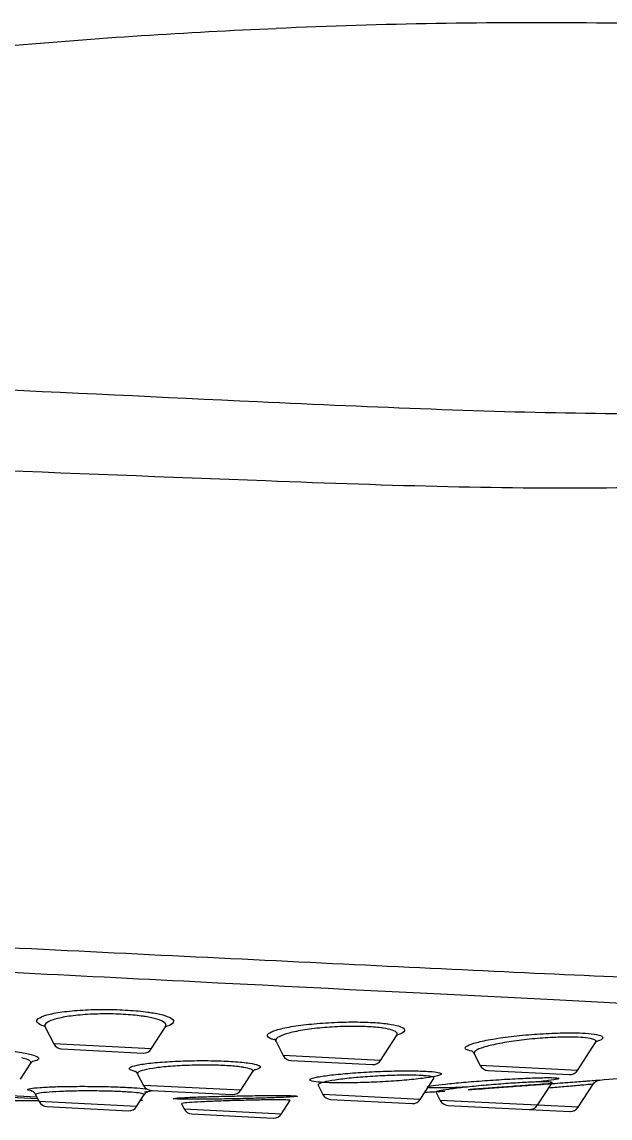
# Model space of a CAD drawing. Extents: x 168 to 762, y -1079 to -659.
# Drawn here: x 401.16 to 420.31, y -774.25 to -738.57 of the extents above; entities that cross this region are included whole.
import ezdxf

# ---------------------------------------------------------------- set-up
doc = ezdxf.new("R2010")
doc.units = 0
doc.header["$LTSCALE"] = 7
doc.header["$MEASUREMENT"] = 0
doc.layers.add('DWG', color=7, linetype='CONTINUOUS')
doc.layers.add('W', color=7, linetype='CONTINUOUS')

# ---------------------------------------------------------------- blocks, each defined once
blk = doc.blocks.new('A$C40544796')
at = {"layer": 'DWG', "color": 0, "linetype": 'Continuous'}
for p, q in [((648.665, 291.924), (648.946, 291.375)), ((652.115, 291.215), (652.58, 291.933)), ((659.583, 290.838), (660.104, 291.644)), ((652.115, 291.215), (648.946, 291.375)), ((649.198, 291.212), (651.848, 291.078)), ((656.179, 291.455), (656.413, 290.998)), ((665.995, 290.514), (666.581, 291.42)), ((659.583, 290.838), (656.413, 290.998)), ((656.665, 290.835), (659.316, 290.701)), ((662.63, 291.057), (662.826, 290.674)), ((647.857, 290.228), (648.193, 290.748)), ((655.028, 289.866), (655.42, 290.473)), ((665.995, 290.514), (662.826, 290.674)), ((663.077, 290.511), (665.728, 290.378)), ((651.673, 290.389), (651.859, 290.026)), ((660.873, 289.571), (661.313, 290.251)), ((664.689, 289.379), (665.161, 290.108)), ((644.071, 289.821), (648.415, 289.602)), ((644.1, 289.867), (648.389, 289.651)), ((655.028, 289.866), (651.859, 290.026)), ((652.111, 289.863), (654.761, 289.73)), ((657.552, 290.028), (657.704, 289.731)), ((661.387, 289.797), (661.389, 289.795)), ((661.389, 289.795), (661.52, 289.539)), ((666.014, 289.312), (666.499, 290.062)), ((648.353, 289.722), (648.469, 289.497)), ((651.638, 289.337), (648.469, 289.497)), ((651.638, 289.337), (651.878, 289.707)), ((651.835, 289.547), (651.835, 289.546)), ((653.098, 289.429), (653.185, 289.258)), ((656.354, 289.098), (656.63, 289.525)), ((656.63, 289.525), (656.63, 289.525)), ((660.873, 289.571), (657.704, 289.731)), ((657.956, 289.568), (660.606, 289.435)), ((664.689, 289.379), (661.52, 289.539)), ((648.721, 289.334), (651.371, 289.2)), ((653.185, 289.258), (656.354, 289.098)), ((653.437, 289.096), (656.087, 288.962)), ((661.771, 289.376), (664.422, 289.242)), ((664.422, 289.242), (665.747, 289.175)), ((666.014, 289.312), (664.704, 289.378))]:
    blk.add_line(p, q, dxfattribs=at)
for centre, radius, start, end in [((649.213, 291.512), 0.3, 207.1104, 267.1104), ((651.864, 291.378), 0.3, 267.1104, 327.1104), ((656.68, 291.135), 0.3, 207.1104, 267.1104), ((659.331, 291.001), 0.3, 267.1104, 327.1104), ((663.093, 290.811), 0.3, 207.1104, 267.1104), ((665.743, 290.677), 0.3, 267.1104, 327.1104), ((651.433, 468.333), 178.787, 274.90487, 275.27304), ((652.126, 290.163), 0.3, 207.1104, 267.1104), ((654.776, 290.029), 0.3, 267.1104, 327.1104), ((651.433, 468.333), 178.787, 273.07463, 273.28204), ((647.32, 386.834), 97.305, 267.93721, 270.66507), ((648.736, 289.633), 0.3, 207.1104, 267.1104), ((657.971, 289.868), 0.3, 207.1104, 267.1104), ((660.621, 289.734), 0.3, 267.1104, 327.1104), ((661.787, 289.675), 0.3, 207.1104, 267.1104), ((651.386, 289.499), 0.3, 267.1104, 327.1104), ((653.452, 289.395), 0.3, 207.1104, 267.1104), ((656.103, 289.261), 0.3, 267.1104, 327.1104), ((664.437, 289.542), 0.3, 267.1104, 327.1104), ((665.762, 289.475), 0.3, 267.1104, 327.1104)]:
    blk.add_arc(centre, radius, start, end, dxfattribs=at)
at = {"layer": 'DWG', "color": 0, "linetype": 'Continuous', "extrusion": (0.000465875, -2.35154e-05, -1)}
blk.add_arc((-666.753, 289.902, 0.293), 0.3, 32.2316, 85.7666, dxfattribs=at)
at = {"layer": 'DWG', "color": 7, "linetype": 'Continuous'}
for points, knots in [([(656.186, 324.425), (653.254, 324.301), (647.293, 323.913), (638.326, 322.908), (629.307, 321.476), (620.364, 319.628), (611.629, 317.403), (605.923, 315.662), (603.145, 314.745)], [0, 0, 0, 0, 0.162638, 0.33144, 0.500243, 0.669046, 0.837848, 1, 1, 1, 1]), ([(691.398, 322.746), (690.087, 322.953), (685.327, 323.637), (677.053, 324.307), (666.615, 324.707), (659.659, 324.584), (656.185, 324.433)], [0, 0, 0, 0, 0.112692, 0.408737, 0.704782, 1, 1, 1, 1]), ([(673.554, 292.386), (668.438, 292.644), (661.401, 292.999), (649.624, 293.593), (645.582, 293.798), (637.383, 294.211), (633.398, 294.413), (621.782, 294.999), (615.035, 295.339), (607.961, 295.696), (606.116, 295.79), (603.644, 295.914), (602.998, 295.947), (603.001, 295.947)], [0, 0, 0, 0, 0.250007, 0.250007, 0.375011, 0.375011, 0.500014, 0.500014, 0.750022, 0.750022, 0.875025, 0.875025, 1, 1, 1, 1])]:
    blk.add_open_spline(points, degree=3, knots=knots, dxfattribs=at)
at = {"layer": 'DWG', "color": 0, "linetype": 'Continuous'}
for points, knots in [([(603.111, 314.742), (603.111, 314.742), (603.111, 314.742), (603.11, 314.742), (603.488, 314.724), (604.944, 314.658), (606.034, 314.61), (608.882, 314.479), (610.609, 314.396), (614.666, 314.206), (616.995, 314.098), (622.034, 313.864), (624.806, 313.734), (630.61, 313.462), (633.622, 313.324), (642.985, 312.886), (649.434, 312.574), (655.572, 312.288)], [0, 0, 0, 0, 0.000083, 0.000083, 0.125072, 0.125072, 0.250062, 0.250062, 0.375052, 0.375052, 0.500041, 0.500041, 0.625031, 0.625031, 0.750021, 0.750021, 1, 1, 1, 1]), ([(655.572, 312.287), (659.427, 312.11), (663.14, 311.946), (669.998, 311.865), (673.179, 311.885), (675.679, 312.994)], [0, 0, 0, 0, 0.5, 0.5, 1, 1, 1, 1]), ([(655.847, 309.701), (649.481, 309.944), (642.755, 310.213), (632.977, 310.597), (629.828, 310.719), (623.754, 310.963), (620.855, 311.081), (615.581, 311.296), (613.141, 311.398), (608.896, 311.579), (607.088, 311.66), (604.106, 311.789), (602.966, 311.836), (601.443, 311.902), (601.047, 311.92), (601.048, 311.92), (601.048, 311.92), (601.048, 311.92)], [0, 0, 0, 0, 0.25, 0.25, 0.374999, 0.374999, 0.499999, 0.499999, 0.624999, 0.624999, 0.749999, 0.749999, 0.874999, 0.874999, 0.999998, 0.999998, 1, 1, 1, 1]), ([(676.552, 310.785), (673.971, 309.753), (670.784, 309.524), (663.741, 309.427), (659.938, 309.545), (655.847, 309.702)], [0, 0, 0, 0, 0.5, 0.5, 1, 1, 1, 1]), ([(602.062, 296.803), (602.062, 296.803), (602.062, 296.803), (602.064, 296.803), (602.733, 296.77), (605.281, 296.643), (607.179, 296.547), (614.447, 296.18), (621.377, 295.828), (633.289, 295.225), (637.376, 295.018), (645.783, 294.597), (649.923, 294.392), (657.97, 293.998), (661.782, 293.815), (668.712, 293.492), (671.798, 293.354), (674.368, 293.246)], [0, 0, 0, 0, 0.00001, 0.00001, 0.125009, 0.125009, 0.250007, 0.250007, 0.500005, 0.500005, 0.625004, 0.625004, 0.750002, 0.750002, 0.875001, 0.875001, 1, 1, 1, 1]), ([(648.666, 291.938), (648.655, 291.941), (648.644, 291.945), (648.633, 291.949), (648.521, 291.987), (648.446, 292.028), (648.412, 292.07), (648.379, 292.113), (648.387, 292.157), (648.437, 292.198), (648.488, 292.241), (648.584, 292.282), (648.715, 292.319), (648.847, 292.356), (649.02, 292.39), (649.219, 292.417), (649.416, 292.443), (649.645, 292.465), (649.886, 292.479), (650.122, 292.492), (650.377, 292.499), (650.628, 292.498), (650.875, 292.497), (651.125, 292.489), (651.358, 292.474), (651.589, 292.46), (651.808, 292.438), (651.999, 292.412), (652.023, 292.409), (652.047, 292.405), (652.07, 292.402)], [0, 0, 0, 0, 0.011575, 0.011575, 0.011575, 0.131858, 0.131858, 0.131858, 0.254511, 0.254511, 0.254511, 0.379047, 0.379047, 0.379047, 0.504025, 0.504025, 0.504025, 0.627739, 0.627739, 0.627739, 0.749046, 0.749046, 0.749046, 0.867934, 0.867934, 0.867934, 0.98547, 0.98547, 0.98547, 1, 1, 1, 1]), ([(651.92, 292.264), (651.899, 292.268), (651.878, 292.271), (651.857, 292.274), (651.688, 292.299), (651.495, 292.319), (651.291, 292.333), (651.289, 292.333), (651.286, 292.333), (651.283, 292.333), (651.075, 292.347), (650.85, 292.354), (650.629, 292.353), (650.404, 292.353), (650.176, 292.344), (649.965, 292.33), (649.75, 292.314), (649.546, 292.292), (649.371, 292.264), (649.195, 292.235), (649.043, 292.201), (648.927, 292.163), (648.813, 292.125), (648.731, 292.083), (648.688, 292.04), (648.652, 292.004), (648.644, 291.966), (648.663, 291.929)], [0, 0, 0, 0, 0.017112, 0.017112, 0.017112, 0.153788, 0.153788, 0.153788, 0.155526, 0.155526, 0.155526, 0.295587, 0.295587, 0.295587, 0.438483, 0.438483, 0.438483, 0.584127, 0.584127, 0.584127, 0.731016, 0.731016, 0.731016, 0.876924, 0.876924, 0.876924, 1, 1, 1, 1]), ([(652.579, 291.932), (652.581, 291.935), (652.583, 291.937), (652.584, 291.94), (652.609, 291.983), (652.596, 292.026), (652.545, 292.067), (652.496, 292.108), (652.41, 292.147), (652.292, 292.183), (652.191, 292.213), (652.064, 292.241), (651.92, 292.264)], [0, 0, 0, 0, 0.021512, 0.021512, 0.021512, 0.367479, 0.367479, 0.367479, 0.707204, 0.707204, 0.707204, 1, 1, 1, 1]), ([(652.07, 292.402), (652.232, 292.377), (652.375, 292.349), (652.49, 292.318), (652.623, 292.282), (652.722, 292.242), (652.78, 292.201), (652.84, 292.159), (652.858, 292.115), (652.834, 292.073), (652.809, 292.03), (652.741, 291.987), (652.633, 291.948), (652.617, 291.942), (652.6, 291.937), (652.582, 291.931)], [0, 0, 0, 0, 0.211235, 0.211235, 0.211235, 0.456518, 0.456518, 0.456518, 0.706813, 0.706813, 0.706813, 0.961563, 0.961563, 0.961563, 1, 1, 1, 1]), ([(648.623, 291.983), (648.623, 291.982), (648.625, 291.977), (648.642, 291.952), (648.663, 291.924)], [0, 0, 0, 0, 0.197363, 1, 1, 1, 1]), ([(652.58, 291.925), (652.593, 291.944), (652.607, 291.967), (652.611, 291.972), (652.611, 291.972)], [0, 0, 0, 0, 0.606185, 1, 1, 1, 1]), ([(656.117, 291.509), (656.075, 291.52), (656.039, 291.532), (656.009, 291.545), (655.931, 291.577), (655.892, 291.614), (655.895, 291.651), (655.897, 291.69), (655.943, 291.73), (656.028, 291.769), (656.114, 291.809), (656.242, 291.849), (656.403, 291.885), (656.565, 291.921), (656.765, 291.956), (656.985, 291.984), (657.204, 292.013), (657.45, 292.037), (657.701, 292.055), (657.949, 292.072), (658.21, 292.084), (658.46, 292.088), (658.706, 292.092), (658.95, 292.09), (659.17, 292.081), (659.388, 292.072), (659.588, 292.056), (659.756, 292.036), (659.781, 292.032), (659.806, 292.029), (659.829, 292.026)], [0, 0, 0, 0, 0.044073, 0.044073, 0.044073, 0.159244, 0.159244, 0.159244, 0.276662, 0.276662, 0.276662, 0.396197, 0.396197, 0.396197, 0.516704, 0.516704, 0.516704, 0.636541, 0.636541, 0.636541, 0.754332, 0.754332, 0.754332, 0.869662, 0.869662, 0.869662, 0.983242, 0.983242, 0.983242, 1, 1, 1, 1]), ([(659.661, 291.889), (659.639, 291.893), (659.618, 291.896), (659.595, 291.899), (659.448, 291.918), (659.272, 291.932), (659.081, 291.94), (659.077, 291.94), (659.074, 291.94), (659.071, 291.941), (658.873, 291.948), (658.655, 291.95), (658.434, 291.944), (658.209, 291.939), (657.976, 291.926), (657.755, 291.907), (657.53, 291.888), (657.311, 291.863), (657.117, 291.833), (656.922, 291.802), (656.746, 291.767), (656.604, 291.729), (656.463, 291.692), (656.351, 291.651), (656.278, 291.611), (656.206, 291.571), (656.168, 291.53), (656.168, 291.492), (656.168, 291.482), (656.171, 291.472), (656.175, 291.463)], [0, 0, 0, 0, 0.01932, 0.01932, 0.01932, 0.148125, 0.148125, 0.148125, 0.150239, 0.150239, 0.150239, 0.283237, 0.283237, 0.283237, 0.419044, 0.419044, 0.419044, 0.557086, 0.557086, 0.557086, 0.695604, 0.695604, 0.695604, 0.832495, 0.832495, 0.832495, 0.966272, 0.966272, 0.966272, 1, 1, 1, 1]), ([(659.829, 292.026), (659.964, 292.007), (660.078, 291.984), (660.163, 291.959), (660.264, 291.928), (660.328, 291.894), (660.351, 291.857), (660.374, 291.82), (660.355, 291.781), (660.296, 291.741), (660.249, 291.71), (660.176, 291.679), (660.08, 291.649)], [0, 0, 0, 0, 0.228906, 0.228906, 0.228906, 0.501561, 0.501561, 0.501561, 0.779473, 0.779473, 0.779473, 1, 1, 1, 1]), ([(660.112, 291.658), (660.127, 291.68), (660.129, 291.703), (660.119, 291.724), (660.101, 291.76), (660.045, 291.794), (659.956, 291.824), (659.881, 291.849), (659.781, 291.871), (659.661, 291.889)], [0, 0, 0, 0, 0.24238, 0.24238, 0.24238, 0.654138, 0.654138, 0.654138, 1, 1, 1, 1]), ([(660.109, 291.643), (660.122, 291.664), (660.14, 291.693), (660.146, 291.698), (660.146, 291.697)], [0, 0, 0, 0, 0.541378, 1, 1, 1, 1]), ([(662.541, 291.142), (662.457, 291.158), (662.398, 291.177), (662.366, 291.199), (662.326, 291.226), (662.327, 291.257), (662.368, 291.29), (662.409, 291.324), (662.494, 291.36), (662.613, 291.396), (662.735, 291.433), (662.897, 291.47), (663.086, 291.506), (663.277, 291.541), (663.5, 291.575), (663.738, 291.605), (663.976, 291.635), (664.234, 291.662), (664.491, 291.683), (664.745, 291.703), (665.005, 291.718), (665.249, 291.727), (665.488, 291.736), (665.718, 291.739), (665.92, 291.736), (665.965, 291.735), (666.009, 291.734), (666.052, 291.732)], [0, 0, 0, 0, 0.09753, 0.09753, 0.09753, 0.218941, 0.218941, 0.218941, 0.342667, 0.342667, 0.342667, 0.468818, 0.468818, 0.468818, 0.596464, 0.596464, 0.596464, 0.723949, 0.723949, 0.723949, 0.849635, 0.849635, 0.849635, 0.972714, 0.972714, 0.972714, 1, 1, 1, 1]), ([(665.913, 291.595), (665.875, 291.596), (665.835, 291.597), (665.795, 291.597), (665.617, 291.599), (665.414, 291.596), (665.203, 291.586), (665.2, 291.586), (665.196, 291.586), (665.193, 291.585), (664.974, 291.575), (664.741, 291.558), (664.514, 291.536), (664.284, 291.514), (664.054, 291.486), (663.843, 291.455), (663.632, 291.423), (663.435, 291.388), (663.267, 291.351), (663.102, 291.315), (662.96, 291.276), (662.855, 291.238), (662.752, 291.202), (662.68, 291.165), (662.645, 291.13), (662.622, 291.107), (662.615, 291.085), (662.626, 291.065)], [0, 0, 0, 0, 0.031718, 0.031718, 0.031718, 0.172456, 0.172456, 0.172456, 0.174749, 0.174749, 0.174749, 0.320826, 0.320826, 0.320826, 0.468815, 0.468815, 0.468815, 0.616603, 0.616603, 0.616603, 0.762049, 0.762049, 0.762049, 0.903922, 0.903922, 0.903922, 1, 1, 1, 1]), ([(666.582, 291.423), (666.584, 291.425), (666.585, 291.427), (666.586, 291.429), (666.602, 291.461), (666.582, 291.49), (666.525, 291.514), (666.469, 291.538), (666.376, 291.558), (666.253, 291.572), (666.158, 291.583), (666.042, 291.591), (665.913, 291.595)], [0, 0, 0, 0, 0.022014, 0.022014, 0.022014, 0.375941, 0.375941, 0.375941, 0.727618, 0.727618, 0.727618, 1, 1, 1, 1]), ([(666.052, 291.732), (666.196, 291.728), (666.324, 291.719), (666.432, 291.708), (666.569, 291.693), (666.674, 291.673), (666.738, 291.648), (666.803, 291.624), (666.828, 291.594), (666.812, 291.563), (666.796, 291.531), (666.737, 291.496), (666.642, 291.46), (666.626, 291.454), (666.61, 291.449), (666.593, 291.443)], [0, 0, 0, 0, 0.195121, 0.195121, 0.195121, 0.447032, 0.447032, 0.447032, 0.700655, 0.700655, 0.700655, 0.958687, 0.958687, 0.958687, 1, 1, 1, 1]), ([(644.403, 290.904), (644.312, 290.93), (644.248, 290.958), (644.217, 290.984), (644.183, 291.014), (644.188, 291.044), (644.234, 291.072), (644.28, 291.1), (644.368, 291.126), (644.491, 291.148), (644.614, 291.17), (644.774, 291.189), (644.96, 291.203), (645.144, 291.217), (645.358, 291.226), (645.584, 291.23), (645.808, 291.234), (646.05, 291.233), (646.289, 291.227), (646.526, 291.221), (646.767, 291.21), (646.992, 291.194), (647.216, 291.179), (647.431, 291.159), (647.618, 291.136), (647.811, 291.113), (647.981, 291.085), (648.113, 291.057)], [0, 0, 0, 0, 0.099959, 0.099959, 0.099959, 0.212938, 0.212938, 0.212938, 0.32663, 0.32663, 0.32663, 0.440334, 0.440334, 0.440334, 0.553311, 0.553311, 0.553311, 0.665146, 0.665146, 0.665146, 0.775939, 0.775939, 0.775939, 0.886252, 0.886252, 0.886252, 1, 1, 1, 1]), ([(656.118, 291.532), (656.119, 291.533), (656.14, 291.53), (656.163, 291.472), (656.173, 291.45)], [0, 0, 0, 0, 0.675919, 1, 1, 1, 1]), ([(666.583, 291.419), (666.585, 291.424), (666.598, 291.458), (666.623, 291.469), (666.629, 291.472), (666.628, 291.473)], [0, 0, 0, 0, 0.079693, 0.627972, 1, 1, 1, 1]), ([(648.193, 290.747), (648.212, 290.776), (648.197, 290.806), (648.147, 290.836), (648.098, 290.864), (648.016, 290.893), (647.906, 290.92)], [0, 0, 0, 0, 0.506913, 0.506913, 0.506913, 1, 1, 1, 1]), ([(648.113, 291.057), (648.239, 291.029), (648.333, 291), (648.391, 290.971), (648.45, 290.941), (648.47, 290.91), (648.449, 290.881), (648.428, 290.852), (648.365, 290.825), (648.266, 290.801), (648.258, 290.799), (648.25, 290.797), (648.242, 290.795)], [0, 0, 0, 0, 0.315652, 0.315652, 0.315652, 0.643845, 0.643845, 0.643845, 0.974657, 0.974657, 0.974657, 1, 1, 1, 1]), ([(651.576, 290.483), (651.51, 290.499), (651.46, 290.515), (651.431, 290.533), (651.389, 290.557), (651.387, 290.584), (651.425, 290.609), (651.463, 290.635), (651.542, 290.661), (651.656, 290.686), (651.771, 290.71), (651.925, 290.733), (652.104, 290.752), (652.284, 290.772), (652.495, 290.789), (652.719, 290.802), (652.941, 290.815), (653.184, 290.824), (653.425, 290.828), (653.664, 290.833), (653.909, 290.833), (654.14, 290.828), (654.368, 290.824), (654.588, 290.815), (654.781, 290.803), (654.99, 290.789), (655.174, 290.771), (655.316, 290.749)], [0, 0, 0, 0, 0.078929, 0.078929, 0.078929, 0.192252, 0.192252, 0.192252, 0.306696, 0.306696, 0.306696, 0.421962, 0.421962, 0.421962, 0.537346, 0.537346, 0.537346, 0.65208, 0.65208, 0.65208, 0.765682, 0.765682, 0.765682, 0.878184, 0.878184, 0.878184, 1, 1, 1, 1]), ([(662.536, 291.159), (662.536, 291.159), (662.546, 291.154), (662.598, 291.125), (662.616, 291.073), (662.621, 291.057)], [0, 0, 0, 0, 0.367462, 0.834338, 1, 1, 1, 1]), ([(648.197, 290.745), (648.208, 290.764), (648.234, 290.803), (648.259, 290.814), (648.262, 290.816), (648.262, 290.816)], [0, 0, 0, 0, 0.294093, 0.750873, 1, 1, 1, 1]), ([(651.576, 290.497), (651.576, 290.496), (651.587, 290.491), (651.64, 290.455), (651.66, 290.406), (651.666, 290.388)], [0, 0, 0, 0, 0.424809, 0.81801, 1, 1, 1, 1]), ([(655.119, 290.612), (655.109, 290.614), (655.099, 290.615), (655.088, 290.617), (654.969, 290.635), (654.819, 290.65), (654.65, 290.662), (654.649, 290.662), (654.647, 290.662), (654.646, 290.662), (654.474, 290.673), (654.279, 290.681), (654.076, 290.684), (653.871, 290.687), (653.653, 290.686), (653.441, 290.68), (653.227, 290.674), (653.012, 290.664), (652.815, 290.65), (652.618, 290.635), (652.432, 290.617), (652.275, 290.596), (652.118, 290.575), (651.984, 290.551), (651.884, 290.526), (651.785, 290.501), (651.717, 290.474), (651.686, 290.448), (651.666, 290.432), (651.66, 290.415), (651.668, 290.399)], [0, 0, 0, 0, 0.010943, 0.010943, 0.010943, 0.137423, 0.137423, 0.137423, 0.138629, 0.138629, 0.138629, 0.267027, 0.267027, 0.267027, 0.396644, 0.396644, 0.396644, 0.527448, 0.527448, 0.527448, 0.658788, 0.658788, 0.658788, 0.789663, 0.789663, 0.789663, 0.919165, 0.919165, 0.919165, 1, 1, 1, 1]), ([(655.421, 290.475), (655.422, 290.476), (655.423, 290.478), (655.424, 290.479), (655.437, 290.505), (655.414, 290.53), (655.357, 290.554), (655.306, 290.575), (655.224, 290.595), (655.119, 290.612)], [0, 0, 0, 0, 0.026008, 0.026008, 0.026008, 0.536936, 0.536936, 0.536936, 1, 1, 1, 1]), ([(655.316, 290.749), (655.435, 290.732), (655.528, 290.711), (655.588, 290.689), (655.654, 290.666), (655.681, 290.64), (655.668, 290.614), (655.656, 290.588), (655.601, 290.562), (655.51, 290.537), (655.5, 290.534), (655.49, 290.532), (655.48, 290.529)], [0, 0, 0, 0, 0.299501, 0.299501, 0.299501, 0.63032, 0.63032, 0.63032, 0.964534, 0.964534, 0.964534, 1, 1, 1, 1]), ([(655.421, 290.471), (655.436, 290.492), (655.462, 290.529), (655.49, 290.544), (655.494, 290.546), (655.494, 290.546)], [0, 0, 0, 0, 0.325951, 0.705936, 1, 1, 1, 1]), ([(657.284, 290.186), (657.264, 290.199), (657.264, 290.213), (657.285, 290.228), (657.315, 290.248), (657.385, 290.27), (657.491, 290.291), (657.597, 290.313), (657.742, 290.336), (657.914, 290.357), (658.087, 290.378), (658.291, 290.399), (658.511, 290.417), (658.73, 290.435), (658.971, 290.451), (659.213, 290.464), (659.454, 290.476), (659.703, 290.486), (659.938, 290.492), (660.171, 290.498), (660.397, 290.5), (660.598, 290.499), (660.797, 290.497), (660.976, 290.492), (661.12, 290.483), (661.14, 290.482), (661.159, 290.481), (661.178, 290.48)], [0, 0, 0, 0, 0.090956, 0.090956, 0.090956, 0.217194, 0.217194, 0.217194, 0.344722, 0.344722, 0.344722, 0.47325, 0.47325, 0.47325, 0.602036, 0.602036, 0.602036, 0.730207, 0.730207, 0.730207, 0.857158, 0.857158, 0.857158, 0.982841, 0.982841, 0.982841, 1, 1, 1, 1]), ([(661.178, 290.48), (661.294, 290.472), (661.386, 290.461), (661.449, 290.448), (661.522, 290.433), (661.558, 290.416), (661.553, 290.397), (661.552, 290.391), (661.547, 290.385), (661.538, 290.379)], [0, 0, 0, 0, 0.398008, 0.398008, 0.398008, 0.861497, 0.861497, 0.861497, 1, 1, 1, 1]), ([(661.538, 290.379), (661.518, 290.365), (661.479, 290.35), (661.421, 290.335), (661.338, 290.313), (661.215, 290.291), (661.062, 290.269), (660.908, 290.247), (660.72, 290.226), (660.513, 290.207), (660.305, 290.187), (660.073, 290.17), (659.835, 290.155), (659.598, 290.141), (659.348, 290.129), (659.108, 290.121), (658.869, 290.113), (658.633, 290.108), (658.419, 290.107), (658.207, 290.106), (658.011, 290.109), (657.847, 290.116), (657.737, 290.12), (657.639, 290.126), (657.558, 290.134), (657.445, 290.144), (657.363, 290.157), (657.316, 290.173), (657.303, 290.177), (657.292, 290.182), (657.284, 290.186)], [0, 0, 0, 0, 0.081111, 0.081111, 0.081111, 0.197626, 0.197626, 0.197626, 0.315192, 0.315192, 0.315192, 0.43323, 0.43323, 0.43323, 0.550934, 0.550934, 0.550934, 0.667646, 0.667646, 0.667646, 0.783157, 0.783157, 0.783157, 0.8605, 0.8605, 0.8605, 0.968596, 0.968596, 0.968596, 1, 1, 1, 1]), ([(660.989, 290.342), (660.973, 290.343), (660.956, 290.344), (660.938, 290.345), (660.812, 290.353), (660.655, 290.357), (660.481, 290.358), (660.479, 290.358), (660.476, 290.358), (660.474, 290.358), (660.295, 290.358), (660.094, 290.354), (659.887, 290.347), (659.678, 290.34), (659.457, 290.329), (659.244, 290.315), (659.03, 290.3), (658.818, 290.283), (658.624, 290.263), (658.431, 290.244), (658.252, 290.222), (658.101, 290.2), (657.951, 290.177), (657.826, 290.154), (657.734, 290.131), (657.643, 290.109), (657.583, 290.086), (657.558, 290.066), (657.547, 290.056), (657.543, 290.046), (657.548, 290.038)], [0, 0, 0, 0, 0.017789, 0.017789, 0.017789, 0.14633, 0.14633, 0.14633, 0.148063, 0.148063, 0.148063, 0.27966, 0.27966, 0.27966, 0.412401, 0.412401, 0.412401, 0.545554, 0.545554, 0.545554, 0.678089, 0.678089, 0.678089, 0.809133, 0.809133, 0.809133, 0.938339, 0.938339, 0.938339, 1, 1, 1, 1]), ([(661.316, 290.255), (661.317, 290.257), (661.318, 290.259), (661.318, 290.261), (661.324, 290.28), (661.293, 290.298), (661.229, 290.312), (661.174, 290.324), (661.092, 290.334), (660.989, 290.342)], [0, 0, 0, 0, 0.051142, 0.051142, 0.051142, 0.56154, 0.56154, 0.56154, 1, 1, 1, 1]), ([(661.105, 289.962), (661.098, 289.966), (661.1, 289.971), (661.111, 289.976), (661.134, 289.988), (661.197, 290.002), (661.296, 290.018), (661.396, 290.033), (661.534, 290.051), (661.699, 290.069), (661.866, 290.088), (662.064, 290.107), (662.279, 290.126), (662.495, 290.145), (662.732, 290.164), (662.973, 290.181), (663.213, 290.198), (663.463, 290.214), (663.701, 290.228), (663.938, 290.242), (664.17, 290.253), (664.376, 290.261), (664.581, 290.27), (664.768, 290.275), (664.919, 290.277), (664.945, 290.278), (664.97, 290.278), (664.994, 290.278)], [0, 0, 0, 0, 0.060988, 0.060988, 0.060988, 0.189721, 0.189721, 0.189721, 0.31945, 0.31945, 0.31945, 0.450504, 0.450504, 0.450504, 0.582652, 0.582652, 0.582652, 0.715171, 0.715171, 0.715171, 0.847159, 0.847159, 0.847159, 0.977941, 0.977941, 0.977941, 1, 1, 1, 1]), ([(664.811, 290.14), (664.789, 290.14), (664.767, 290.139), (664.744, 290.139), (664.611, 290.136), (664.448, 290.13), (664.269, 290.12), (664.266, 290.12), (664.263, 290.12), (664.26, 290.12), (664.076, 290.11), (663.87, 290.097), (663.66, 290.082), (663.449, 290.067), (663.228, 290.05), (663.015, 290.031), (662.804, 290.012), (662.595, 289.992), (662.405, 289.971), (662.218, 289.951), (662.045, 289.931), (661.899, 289.911), (661.756, 289.892), (661.637, 289.873), (661.551, 289.857), (661.466, 289.84), (661.411, 289.826), (661.392, 289.814), (661.385, 289.81), (661.383, 289.806), (661.385, 289.803)], [0, 0, 0, 0, 0.0226, 0.0226, 0.0226, 0.154347, 0.154347, 0.154347, 0.15651, 0.15651, 0.15651, 0.291586, 0.291586, 0.291586, 0.426963, 0.426963, 0.426963, 0.561588, 0.561588, 0.561588, 0.69462, 0.69462, 0.69462, 0.825787, 0.825787, 0.825787, 0.955478, 0.955478, 0.955478, 1, 1, 1, 1]), ([(665.152, 290.084), (665.14, 290.083), (665.128, 290.083), (665.115, 290.082), (664.881, 290.064), (664.634, 290.046), (664.393, 290.028), (664.151, 290.011), (663.91, 289.993), (663.688, 289.976), (663.467, 289.96), (663.26, 289.945), (663.085, 289.932), (662.967, 289.923), (662.86, 289.916), (662.771, 289.909), (662.648, 289.9), (662.555, 289.893), (662.499, 289.889), (662.439, 289.885), (662.419, 289.883), (662.439, 289.885), (662.459, 289.886), (662.52, 289.891), (662.617, 289.898), (662.713, 289.905), (662.848, 289.915), (663.01, 289.927), (663.174, 289.939), (663.369, 289.953), (663.58, 289.968), (663.792, 289.984), (664.027, 290.001), (664.265, 290.019), (664.504, 290.037), (664.753, 290.055), (664.991, 290.072), (665.229, 290.09), (665.463, 290.107), (665.673, 290.123), (665.881, 290.138), (666.072, 290.152), (666.228, 290.164), (666.256, 290.166), (666.283, 290.168), (666.308, 290.17)], [0, 0, 0, 0, 0.004086, 0.004086, 0.004086, 0.082439, 0.082439, 0.082439, 0.161199, 0.161199, 0.161199, 0.239841, 0.239841, 0.239841, 0.292821, 0.292821, 0.292821, 0.365808, 0.365808, 0.365808, 0.442588, 0.442588, 0.442588, 0.518986, 0.518986, 0.518986, 0.59549, 0.59549, 0.59549, 0.67256, 0.67256, 0.67256, 0.750416, 0.750416, 0.750416, 0.828942, 0.828942, 0.828942, 0.907728, 0.907728, 0.907728, 0.986235, 0.986235, 0.986235, 1, 1, 1, 1]), ([(665.388, 290.246), (665.375, 290.237), (665.339, 290.227), (665.28, 290.216), (665.204, 290.201), (665.088, 290.184), (664.942, 290.166), (664.858, 290.156), (664.763, 290.146), (664.659, 290.135)], [0, 0, 0, 0, 0.327576, 0.327576, 0.327576, 0.754321, 0.754321, 0.754321, 1, 1, 1, 1]), ([(665.164, 290.114), (665.165, 290.115), (665.165, 290.116), (665.165, 290.117), (665.164, 290.127), (665.127, 290.134), (665.056, 290.138), (664.997, 290.141), (664.914, 290.142), (664.811, 290.14)], [0, 0, 0, 0, 0.054347, 0.054347, 0.054347, 0.570823, 0.570823, 0.570823, 1, 1, 1, 1]), ([(664.994, 290.278), (665.109, 290.279), (665.203, 290.278), (665.27, 290.274), (665.349, 290.27), (665.392, 290.263), (665.393, 290.253), (665.394, 290.251), (665.392, 290.248), (665.388, 290.246)], [0, 0, 0, 0, 0.403687, 0.403687, 0.403687, 0.889467, 0.889467, 0.889467, 1, 1, 1, 1]), ([(666.308, 290.17), (666.426, 290.178), (666.523, 290.186), (666.592, 290.191), (666.676, 290.197), (666.722, 290.2), (666.726, 290.201), (666.727, 290.201), (666.727, 290.201), (666.727, 290.201)], [0, 0, 0, 0, 0.438564, 0.438564, 0.438564, 0.968681, 0.968681, 0.968681, 1, 1, 1, 1]), ([(648.228, 289.845), (648.227, 289.845), (648.225, 289.845), (648.224, 289.845), (648.143, 289.858), (648.098, 289.872), (648.092, 289.885), (648.085, 289.899), (648.118, 289.912), (648.186, 289.925), (648.255, 289.937), (648.362, 289.948), (648.498, 289.958), (648.635, 289.968), (648.805, 289.976), (648.995, 289.982), (649.184, 289.988), (649.398, 289.992), (649.618, 289.994), (649.838, 289.996), (650.071, 289.995), (650.298, 289.992), (650.523, 289.99), (650.749, 289.984), (650.955, 289.977), (651.176, 289.97), (651.381, 289.96), (651.552, 289.948)], [0, 0, 0, 0, 0.002274, 0.002274, 0.002274, 0.125224, 0.125224, 0.125224, 0.248562, 0.248562, 0.248562, 0.372328, 0.372328, 0.372328, 0.496372, 0.496372, 0.496372, 0.620418, 0.620418, 0.620418, 0.744188, 0.744188, 0.744188, 0.867526, 0.867526, 0.867526, 1, 1, 1, 1]), ([(648.212, 289.853), (648.212, 289.853), (648.22, 289.851), (648.266, 289.826), (648.319, 289.782), (648.341, 289.74), (648.35, 289.72)], [0, 0, 0, 0, 0.365362, 0.599598, 0.832779, 1, 1, 1, 1]), ([(651.377, 289.808), (651.367, 289.809), (651.356, 289.81), (651.345, 289.81), (651.203, 289.82), (651.036, 289.828), (650.857, 289.833), (650.855, 289.833), (650.854, 289.833), (650.853, 289.833), (650.671, 289.839), (650.473, 289.843), (650.275, 289.844), (650.076, 289.846), (649.872, 289.845), (649.679, 289.842), (649.486, 289.839), (649.299, 289.833), (649.134, 289.826), (648.969, 289.819), (648.821, 289.809), (648.702, 289.798), (648.584, 289.788), (648.491, 289.775), (648.432, 289.763), (648.374, 289.75), (648.346, 289.736), (648.353, 289.723), (648.353, 289.723), (648.353, 289.723), (648.353, 289.723)], [0, 0, 0, 0, 0.010592, 0.010592, 0.010592, 0.150423, 0.150423, 0.150423, 0.151474, 0.151474, 0.151474, 0.292805, 0.292805, 0.292805, 0.434531, 0.434531, 0.434531, 0.576403, 0.576403, 0.576403, 0.718033, 0.718033, 0.718033, 0.859051, 0.859051, 0.859051, 0.999262, 0.999262, 0.999262, 1, 1, 1, 1]), ([(651.885, 289.719), (651.889, 289.726), (651.885, 289.733), (651.872, 289.739), (651.847, 289.753), (651.787, 289.766), (651.698, 289.778), (651.616, 289.789), (651.506, 289.799), (651.377, 289.808)], [0, 0, 0, 0, 0.207656, 0.207656, 0.207656, 0.619809, 0.619809, 0.619809, 1, 1, 1, 1]), ([(651.552, 289.948), (651.699, 289.939), (651.824, 289.927), (651.918, 289.916), (651.954, 289.911), (651.985, 289.907), (652.012, 289.902)], [0, 0, 0, 0, 0.727725, 0.727725, 0.727725, 1, 1, 1, 1]), ([(651.882, 289.707), (651.888, 289.721), (651.908, 289.756), (651.953, 289.793), (651.992, 289.817), (652.012, 289.824), (652.016, 289.825), (652.016, 289.825)], [0, 0, 0, 0, 0.126611, 0.351063, 0.556149, 0.782786, 1, 1, 1, 1]), ([(652.13, 289.87), (652.146, 289.859), (652.135, 289.847), (652.096, 289.836), (652.056, 289.825), (651.987, 289.814), (651.893, 289.805)], [0, 0, 0, 0, 0.495326, 0.495326, 0.495326, 1, 1, 1, 1]), ([(662.394, 289.97), (662.369, 289.969), (662.343, 289.967), (662.317, 289.966), (662.1, 289.956), (661.897, 289.949), (661.726, 289.945), (661.61, 289.942), (661.507, 289.941), (661.421, 289.941), (661.302, 289.941), (661.214, 289.944), (661.161, 289.95), (661.131, 289.953), (661.113, 289.957), (661.105, 289.962)], [0, 0, 0, 0, 0.036189, 0.036189, 0.036189, 0.345856, 0.345856, 0.345856, 0.554015, 0.554015, 0.554015, 0.840686, 0.840686, 0.840686, 1, 1, 1, 1]), ([(666.126, 290.031), (666.103, 290.029), (666.079, 290.027), (666.054, 290.025), (665.916, 290.013), (665.747, 289.998), (665.562, 289.981), (665.561, 289.981), (665.56, 289.981), (665.559, 289.981), (665.402, 289.967), (665.23, 289.951), (665.053, 289.935)], [0, 0, 0, 0, 0.086877, 0.086877, 0.086877, 0.578695, 0.578695, 0.578695, 0.581977, 0.581977, 0.581977, 1, 1, 1, 1]), ([(666.501, 290.065), (666.501, 290.065), (666.501, 290.065), (666.5, 290.065), (666.496, 290.064), (666.455, 290.061), (666.38, 290.054), (666.317, 290.048), (666.231, 290.041), (666.126, 290.031)], [0, 0, 0, 0, 0.031543, 0.031543, 0.031543, 0.561639, 0.561639, 0.561639, 1, 1, 1, 1]), ([(651.779, 289.548), (651.783, 289.548), (651.787, 289.548), (651.79, 289.548), (651.82, 289.547), (651.835, 289.547), (651.835, 289.547)], [0, 0, 0, 0, 0.10478, 0.10478, 0.10478, 1, 1, 1, 1]), ([(652.827, 289.595), (652.822, 289.6), (652.851, 289.605), (652.912, 289.611), (652.977, 289.617), (653.08, 289.624), (653.212, 289.63), (653.345, 289.637), (653.512, 289.644), (653.698, 289.65), (653.885, 289.657), (654.096, 289.663), (654.315, 289.669), (654.535, 289.674), (654.768, 289.679), (654.995, 289.683), (655.222, 289.687), (655.449, 289.691), (655.659, 289.693), (655.889, 289.695), (656.104, 289.696), (656.282, 289.695)], [0, 0, 0, 0, 0.132998, 0.132998, 0.132998, 0.274209, 0.274209, 0.274209, 0.415884, 0.415884, 0.415884, 0.558044, 0.558044, 0.558044, 0.700499, 0.700499, 0.700499, 0.842927, 0.842927, 0.842927, 1, 1, 1, 1]), ([(656.88, 289.673), (656.876, 289.67), (656.865, 289.668), (656.846, 289.665), (656.804, 289.659), (656.723, 289.653), (656.611, 289.646), (656.498, 289.639), (656.349, 289.633), (656.178, 289.626), (656.006, 289.619), (655.806, 289.613), (655.595, 289.607), (655.383, 289.601), (655.154, 289.595), (654.927, 289.591), (654.699, 289.586), (654.467, 289.583), (654.249, 289.58), (654.032, 289.577), (653.824, 289.576), (653.641, 289.575), (653.521, 289.575), (653.411, 289.575), (653.314, 289.576), (653.171, 289.577), (653.054, 289.579), (652.972, 289.582), (652.888, 289.585), (652.839, 289.589), (652.829, 289.594), (652.828, 289.595), (652.828, 289.595), (652.827, 289.595)], [0, 0, 0, 0, 0.05054, 0.05054, 0.05054, 0.15945, 0.15945, 0.15945, 0.268682, 0.268682, 0.268682, 0.378302, 0.378302, 0.378302, 0.48821, 0.48821, 0.48821, 0.598178, 0.598178, 0.598178, 0.707949, 0.707949, 0.707949, 0.779397, 0.779397, 0.779397, 0.884977, 0.884977, 0.884977, 0.993847, 0.993847, 0.993847, 1, 1, 1, 1]), ([(656.111, 289.554), (656.097, 289.554), (656.082, 289.554), (656.066, 289.554), (655.92, 289.553), (655.749, 289.551), (655.566, 289.548), (655.565, 289.548), (655.564, 289.548), (655.563, 289.548), (655.379, 289.545), (655.18, 289.54), (654.98, 289.535), (654.782, 289.529), (654.578, 289.523), (654.386, 289.516), (654.195, 289.509), (654.011, 289.501), (653.849, 289.493), (653.687, 289.486), (653.543, 289.478), (653.428, 289.47), (653.313, 289.463), (653.224, 289.455), (653.169, 289.449), (653.119, 289.443), (653.094, 289.437), (653.096, 289.433)], [0, 0, 0, 0, 0.014691, 0.014691, 0.014691, 0.157676, 0.157676, 0.157676, 0.15842, 0.15842, 0.15842, 0.302347, 0.302347, 0.302347, 0.446065, 0.446065, 0.446065, 0.58919, 0.58919, 0.58919, 0.731503, 0.731503, 0.731503, 0.873047, 0.873047, 0.873047, 1, 1, 1, 1]), ([(656.638, 289.537), (656.639, 289.539), (656.633, 289.541), (656.618, 289.543), (656.589, 289.548), (656.525, 289.551), (656.432, 289.553), (656.348, 289.554), (656.239, 289.555), (656.111, 289.554)], [0, 0, 0, 0, 0.202692, 0.202692, 0.202692, 0.622903, 0.622903, 0.622903, 1, 1, 1, 1]), ([(656.282, 289.695), (656.426, 289.695), (656.55, 289.693), (656.646, 289.691), (656.751, 289.688), (656.824, 289.685), (656.858, 289.68), (656.876, 289.678), (656.883, 289.676), (656.88, 289.673)], [0, 0, 0, 0, 0.369027, 0.369027, 0.369027, 0.780156, 0.780156, 0.780156, 1, 1, 1, 1])]:
    blk.add_open_spline(points, degree=3, knots=knots, dxfattribs=at)

msp = doc.modelspace()

# ---------------------------------------------------------------- block references
at = {"layer": 'W'}
msp.add_blockref('A$C40544796', (-246.74515, -1063.21154), dxfattribs=at)

doc.saveas('drawing.dxf')
